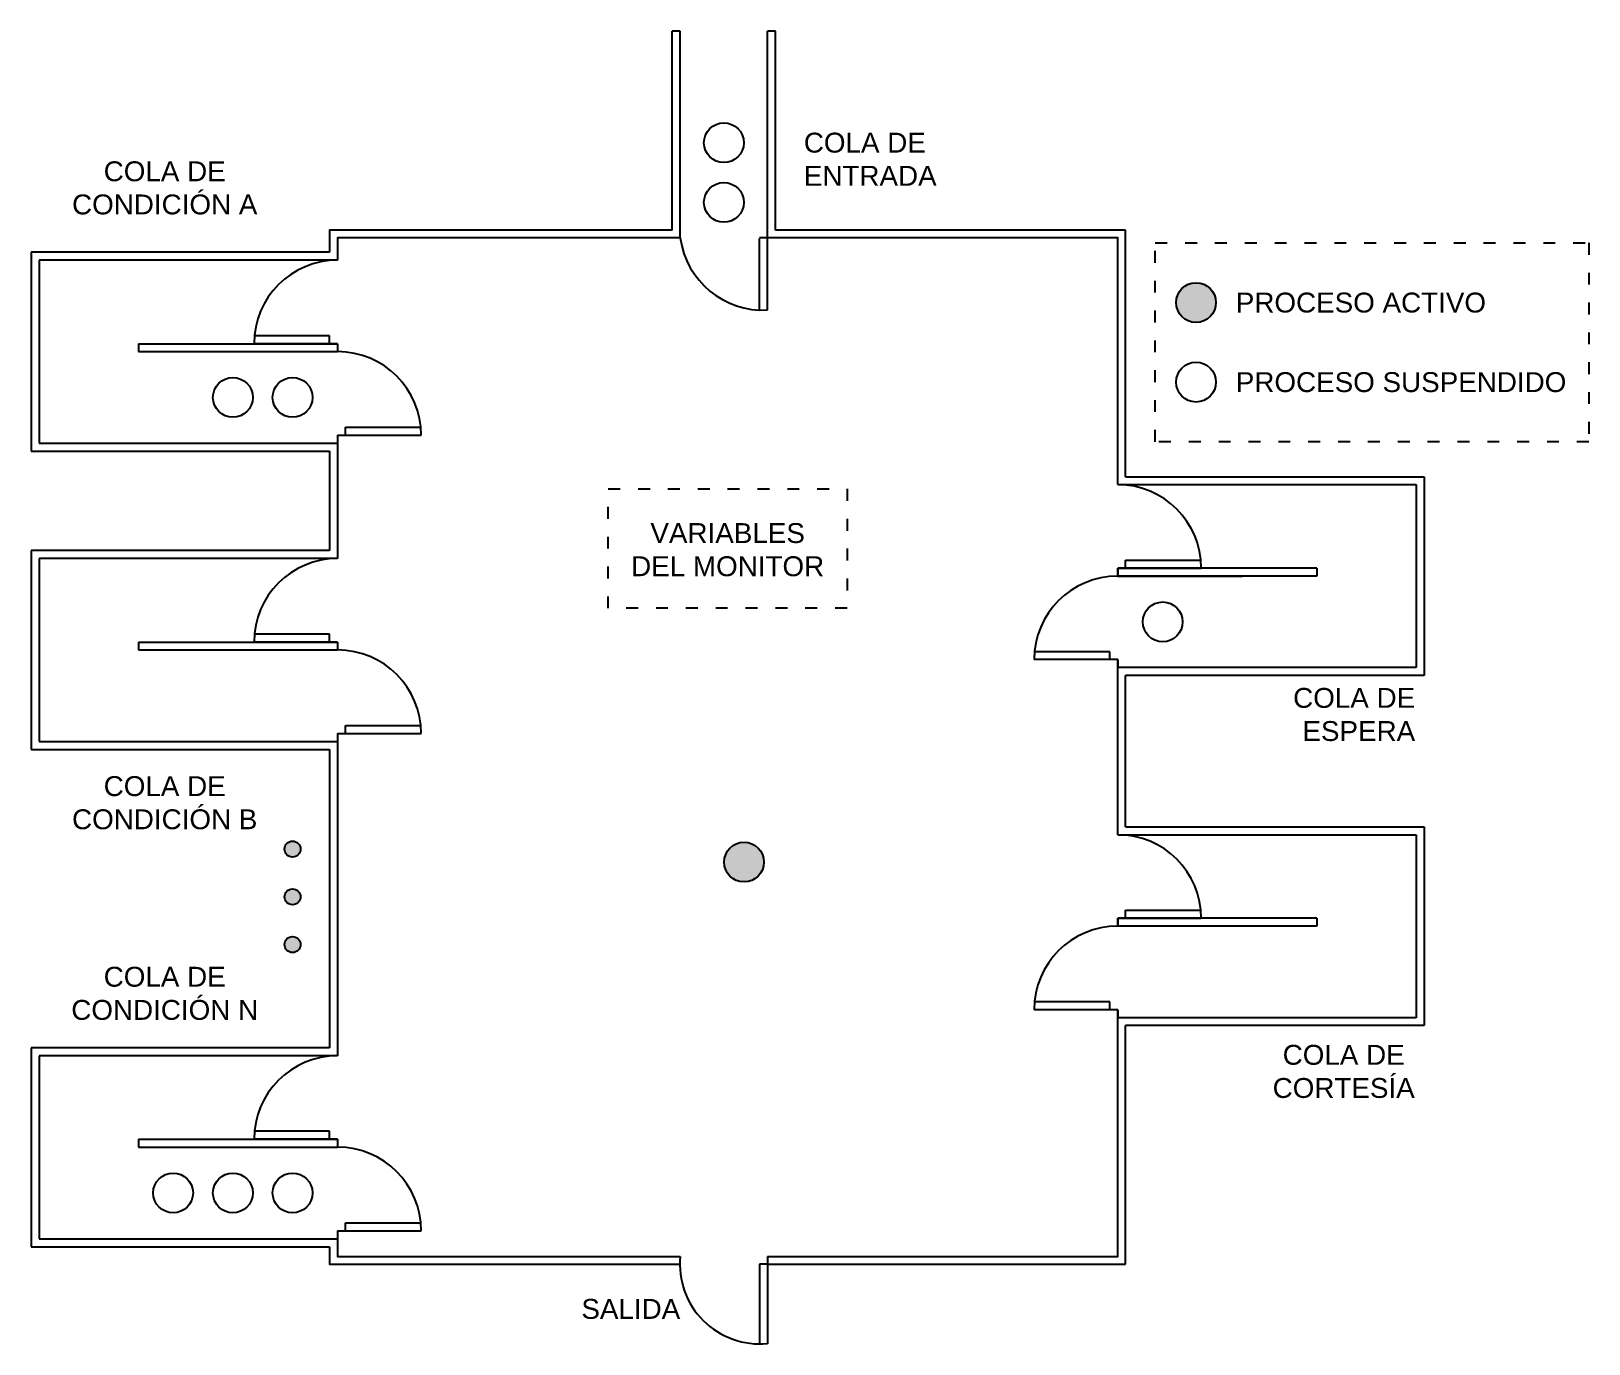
# Model space of a CAD drawing. Header units: inches. Extents: x 59.9 to 99, y 24.2 to 57.2.
import ezdxf

# ---------------------------------------------------------------- set-up
doc = ezdxf.new("R2010")
doc.units = ezdxf.units.IN
doc.header["$MEASUREMENT"] = 0
doc.linetypes.add('ACAD_ISO03W100', pattern=[30, 12, -18])
doc.styles.get("Standard").update_dxf_attribs({"font": 'arial.ttf'})

msp = doc.modelspace()

# ---------------------------------------------------------------- hatches: boundary and pattern name
h = msp.add_hatch(color=256)
h.dxf.hatch_style = 1
h.paths.add_polyline_path([(88.647, 50.409, 1), (89.647, 50.409, 1)])
h = msp.add_hatch(color=256)
h.dxf.hatch_style = 1
h.paths.add_polyline_path([(66.647, 34.27, 1), (66.247, 34.27, 1)])
h.paths.add_polyline_path([(66.647, 35.47, 1), (66.247, 35.47, 1)])
h.paths.add_polyline_path([(66.247, 36.67, 1), (66.647, 36.67, 1)])
h = msp.add_hatch(color=256)
h.dxf.hatch_style = 1
h.paths.add_polyline_path([(77.29, 36.343, 1), (78.29, 36.343, 1)])

# ---------------------------------------------------------------- linework, layer by layer
for p, q in [((75.989, 52.232), (75.989, 57.232)), ((76.189, 57.232), (75.989, 57.232)), ((76.189, 52.232), (76.189, 57.232)), ((78.379, 52.232), (78.379, 57.232)), ((78.579, 57.232), (78.379, 57.232)), ((78.579, 52.232), (78.579, 57.232)), ((76.189, 52.032), (76.189, 52.232)), ((78.379, 52.032), (78.379, 52.232)), ((87.379, 52.232), (78.579, 52.232)), ((87.379, 46.032), (87.379, 52.232)), ((67.379, 51.675), (59.879, 51.675)), ((59.879, 51.675), (59.879, 46.675)), ((76.189, 52.032), (76.079, 52.032)), ((78.679, 52.032), (78.179, 52.032)), ((78.179, 50.222), (78.179, 52.022)), ((78.379, 50.222), (78.379, 52.022)), ((67.579, 51.475), (60.079, 51.475)), ((60.079, 51.475), (60.079, 46.875)), ((62.579, 49.375), (62.579, 49.175)), ((62.579, 49.375), (67.579, 49.375)), ((67.579, 49.375), (65.479, 49.375)), ((67.379, 49.575), (65.488, 49.575)), ((67.379, 49.375), (67.379, 49.575)), ((67.579, 49.375), (67.579, 49.175)), ((67.579, 49.375), (67.579, 49.175)), ((62.579, 49.175), (67.579, 49.175)), ((67.579, 47.075), (67.579, 46.875)), ((67.579, 47.075), (69.679, 47.075)), ((67.779, 47.275), (69.669, 47.275)), ((67.779, 47.075), (67.779, 47.275)), ((59.879, 46.675), (67.379, 46.675)), ((60.079, 46.875), (67.579, 46.875)), ((87.179, 45.832), (94.679, 45.832)), ((87.379, 46.032), (94.879, 46.032)), ((94.679, 45.832), (94.679, 41.232)), ((94.879, 46.032), (94.879, 41.032)), ((67.379, 44.175), (59.879, 44.175)), ((59.879, 44.175), (59.879, 39.175)), ((67.579, 43.975), (60.079, 43.975)), ((60.079, 43.975), (60.079, 39.375)), ((87.379, 43.732), (87.379, 43.932)), ((87.379, 43.932), (89.269, 43.932)), ((87.379, 43.732), (87.379, 43.932)), ((92.179, 43.732), (87.179, 43.732)), ((87.179, 43.732), (87.179, 43.532)), ((87.179, 43.732), (89.279, 43.732)), ((87.179, 43.532), (90.319, 43.532)), ((92.179, 43.532), (87.179, 43.532)), ((92.179, 43.732), (92.179, 43.532)), ((67.379, 42.075), (65.488, 42.075)), ((67.379, 41.875), (67.379, 42.075)), ((62.579, 41.875), (62.579, 41.675)), ((62.579, 41.875), (67.579, 41.875)), ((62.579, 41.675), (67.579, 41.675)), ((67.579, 41.875), (65.479, 41.875)), ((67.579, 41.875), (67.579, 41.675)), ((67.579, 41.875), (67.579, 41.675)), ((86.979, 41.632), (85.088, 41.632)), ((86.979, 41.432), (86.979, 41.632)), ((87.179, 41.432), (85.079, 41.432)), ((87.179, 41.432), (87.179, 41.232)), ((94.679, 41.232), (87.179, 41.232)), ((87.379, 37.232), (87.379, 41.032)), ((94.879, 41.032), (87.379, 41.032)), ((67.579, 39.575), (67.579, 39.375)), ((67.579, 39.575), (69.679, 39.575)), ((67.779, 39.775), (69.669, 39.775)), ((67.779, 39.575), (67.779, 39.775)), ((59.879, 39.175), (67.379, 39.175)), ((60.079, 39.375), (67.579, 39.375)), ((87.379, 37.232), (94.879, 37.232)), ((94.879, 37.232), (94.879, 32.232)), ((87.179, 37.032), (94.679, 37.032)), ((94.679, 37.032), (94.679, 32.432)), ((92.179, 34.932), (87.179, 34.932)), ((87.179, 34.932), (87.179, 34.732)), ((87.179, 34.932), (89.279, 34.932)), ((87.379, 35.132), (89.269, 35.132)), ((87.379, 34.932), (87.379, 35.132)), ((87.379, 34.932), (87.379, 35.132)), ((92.179, 34.932), (92.179, 34.732)), ((92.179, 34.732), (87.179, 34.732)), ((87.179, 32.632), (85.079, 32.632)), ((86.979, 32.832), (85.088, 32.832)), ((86.979, 32.632), (86.979, 32.832)), ((87.179, 32.632), (87.179, 32.432)), ((94.679, 32.432), (87.179, 32.432)), ((87.379, 26.232), (87.379, 32.232)), ((94.879, 32.232), (87.379, 32.232)), ((67.379, 31.675), (59.879, 31.675)), ((59.879, 31.675), (59.879, 26.675)), ((67.579, 31.475), (60.079, 31.475)), ((60.079, 31.475), (60.079, 26.875)), ((62.579, 29.375), (62.579, 29.175)), ((62.579, 29.375), (67.579, 29.375)), ((67.579, 29.375), (65.479, 29.375)), ((67.379, 29.575), (65.488, 29.575)), ((67.379, 29.375), (67.379, 29.575)), ((67.579, 29.375), (67.579, 29.175)), ((62.579, 29.175), (67.579, 29.175)), ((67.579, 27.075), (67.579, 26.875)), ((67.579, 27.075), (69.679, 27.075)), ((67.779, 27.275), (69.669, 27.275)), ((67.779, 27.075), (67.779, 27.275)), ((59.879, 26.675), (67.379, 26.675)), ((60.079, 26.875), (67.579, 26.875)), ((78.179, 26.232), (78.179, 24.232)), ((78.379, 26.232), (78.179, 26.232)), ((78.379, 26.432), (78.379, 24.232)), ((78.379, 26.232), (87.379, 26.232))]:
    msp.add_line(p, q)
for points in [[(75.989, 52.232), (67.379, 52.232), (67.379, 51.675)], [(76.079, 52.032), (67.579, 52.032), (67.579, 51.475)], [(87.179, 45.832), (87.179, 52.032), (78.679, 52.032)], [(67.379, 46.675), (67.379, 44.175)], [(67.579, 46.875), (67.579, 43.975)], [(87.179, 43.532), (87.179, 43.732)], [(87.179, 37.032), (87.179, 41.432)], [(67.379, 39.175), (67.379, 31.675)], [(67.579, 39.375), (67.579, 31.475)], [(87.179, 34.732), (87.179, 34.932)], [(78.379, 26.432), (87.179, 26.432), (87.179, 32.632)], [(67.379, 26.675), (67.379, 26.232), (76.179, 26.232)], [(67.579, 26.875), (67.579, 26.432), (76.189, 26.432)]]:
    msp.add_lwpolyline(points)
at = {"linetype": 'ACAD_ISO03W100', "ltscale": 0.025}
for points in [[(88.124, 51.909), (99.017, 51.909), (99.017, 46.909), (88.124, 46.909)], [(74.379, 45.723), (80.379, 45.723), (80.379, 42.723), (74.379, 42.723)]]:
    msp.add_lwpolyline(points, close=True, dxfattribs=at)
for centre, radius in [((77.284, 54.427), 0.5), ((77.284, 52.927), 0.5), ((89.147, 50.409), 0.5), ((89.147, 48.409), 0.5), ((64.947, 48.025), 0.5), ((66.447, 48.025), 0.5), ((88.31, 42.382), 0.5), ((66.447, 36.67), 0.2), ((77.79, 36.343), 0.5), ((66.447, 35.47), 0.2), ((66.447, 34.27), 0.2), ((63.447, 28.025), 0.5), ((64.947, 28.025), 0.5), ((66.447, 28.025), 0.5)]:
    msp.add_circle(centre, radius)
for centre, radius, start, end in [((78.266, 52.315), 2.096, 187.7564, 273.0958), ((67.579, 49.375), 2.1, 90, 180), ((67.579, 47.075), 2.1, 0, 90), ((87.179, 43.732), 2.1, 0, 90), ((67.579, 41.875), 2.1, 90, 180), ((87.179, 41.432), 2.1, 90, 180), ((67.579, 39.575), 2.1, 0, 90), ((87.179, 34.932), 2.1, 0, 90), ((87.179, 32.632), 2.1, 90, 180), ((67.579, 29.375), 2.1, 90, 180), ((67.579, 27.075), 2.1, 0, 90), ((78.179, 26.232), 2, 174.2608, 275.7392)]:
    msp.add_arc(centre, radius, start, end)

# ---------------------------------------------------------------- texts
at = {"char_height": 0.5}
for s, width, heights, insert, attachment_point in [('COLA DE\\PENTRADA', 6.89164, [0], (79.293, 54.679), 1), ('\\pxqc;COLA DE\\PCONDICIÓN A', 6.26143, [2.878], (60.104, 53.959), 1), ('\\pxql;PROCESO ACTIVO', 8.83355, [0.756], (90.147, 50.659), 1), ('\\pxql;PROCESO SUSPENDIDO', 8.83355, [0.756], (90.147, 48.659), 1), ('\\pxqc;VARIABLES DEL MONITOR', 5, [0], (74.879, 44.864), 1), ('COLA DE\\PESPERA', 3.24627, [1.672], (94.654, 40.721), 3), ('\\pxqc;COLA DE\\PCONDICIÓN B', 6.26143, [2.878], (60.104, 38.503), 1), ('\\pxqc;COLA DE\\PCONDICIÓN N', 6.26143, [2.878], (60.104, 33.711), 1), ('\\pxqc;COLA DE\\PCORTESÍA', 3.59229, [1.652], (94.654, 31.748), 3), ('\\pxqc;SALIDA', 3.59229, [1.652], (76.742, 25.361), 3)]:
    msp.add_mtext_dynamic_manual_height_columns(s, width=width, gutter_width=1, heights=heights, dxfattribs=dict(at, insert=insert, attachment_point=attachment_point))

doc.saveas('drawing.dxf')
